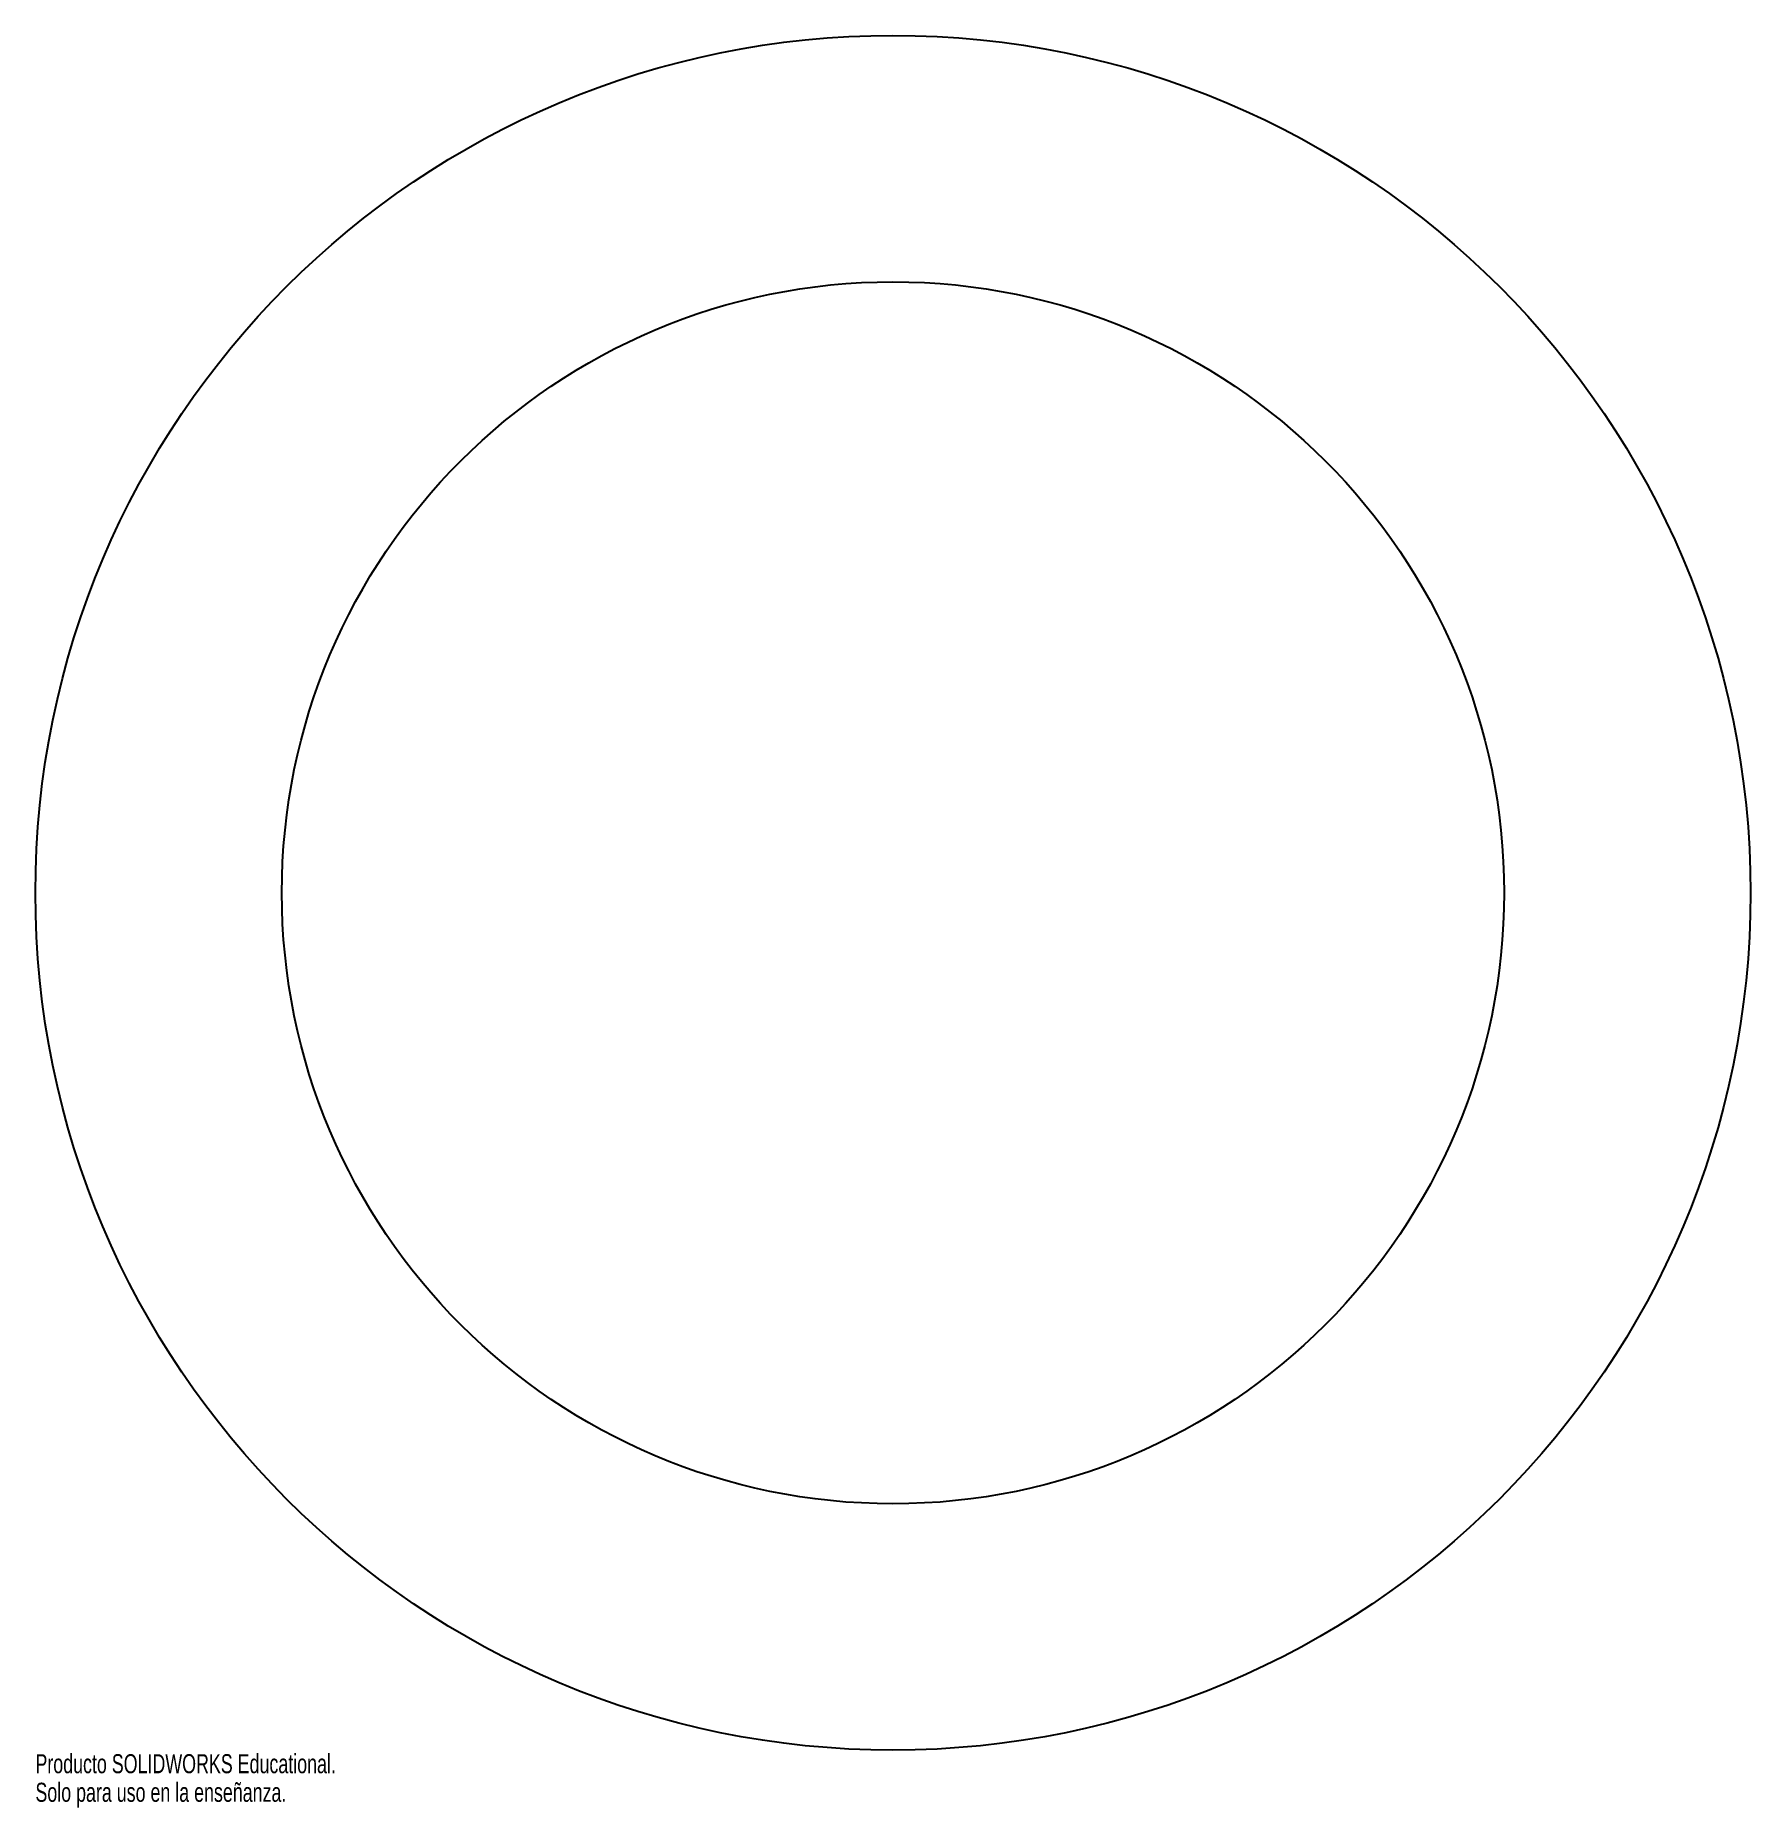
# Paper-space layout '_Posterior' of a CAD drawing. Header units: millimetres. Extents: x -21.6 to 21.9, y -23.2 to 21.7.
import ezdxf

# ---------------------------------------------------------------- set-up
doc = ezdxf.new("R2010")
doc.units = ezdxf.units.MM
doc.styles.add('SLDTEXTSTYLE0', font='TXT', dxfattribs={"width": 0.7})

psp = doc.layouts.new('_Posterior')

# ---------------------------------------------------------------- linework, layer by layer
at = {"color": 7, "linetype": 'Continuous', "lineweight": 25}
for radius in [21.75, 15.5]:
    psp.add_circle((0.115, 0), radius, dxfattribs=at)

# ---------------------------------------------------------------- texts
at = {"color": 7, "linetype": 'Continuous', "char_height": 0.48336, "attachment_point": 1, "style": 'SLDTEXTSTYLE0'}
for s, insert in [('Producto SOLIDWORKS Educational.', (-21.635, -21.852)), ('Solo para uso en la enseñanza.', (-21.635, -22.577))]:
    psp.add_mtext(s, dxfattribs=dict(at, insert=insert))

doc.saveas('drawing.dxf')
